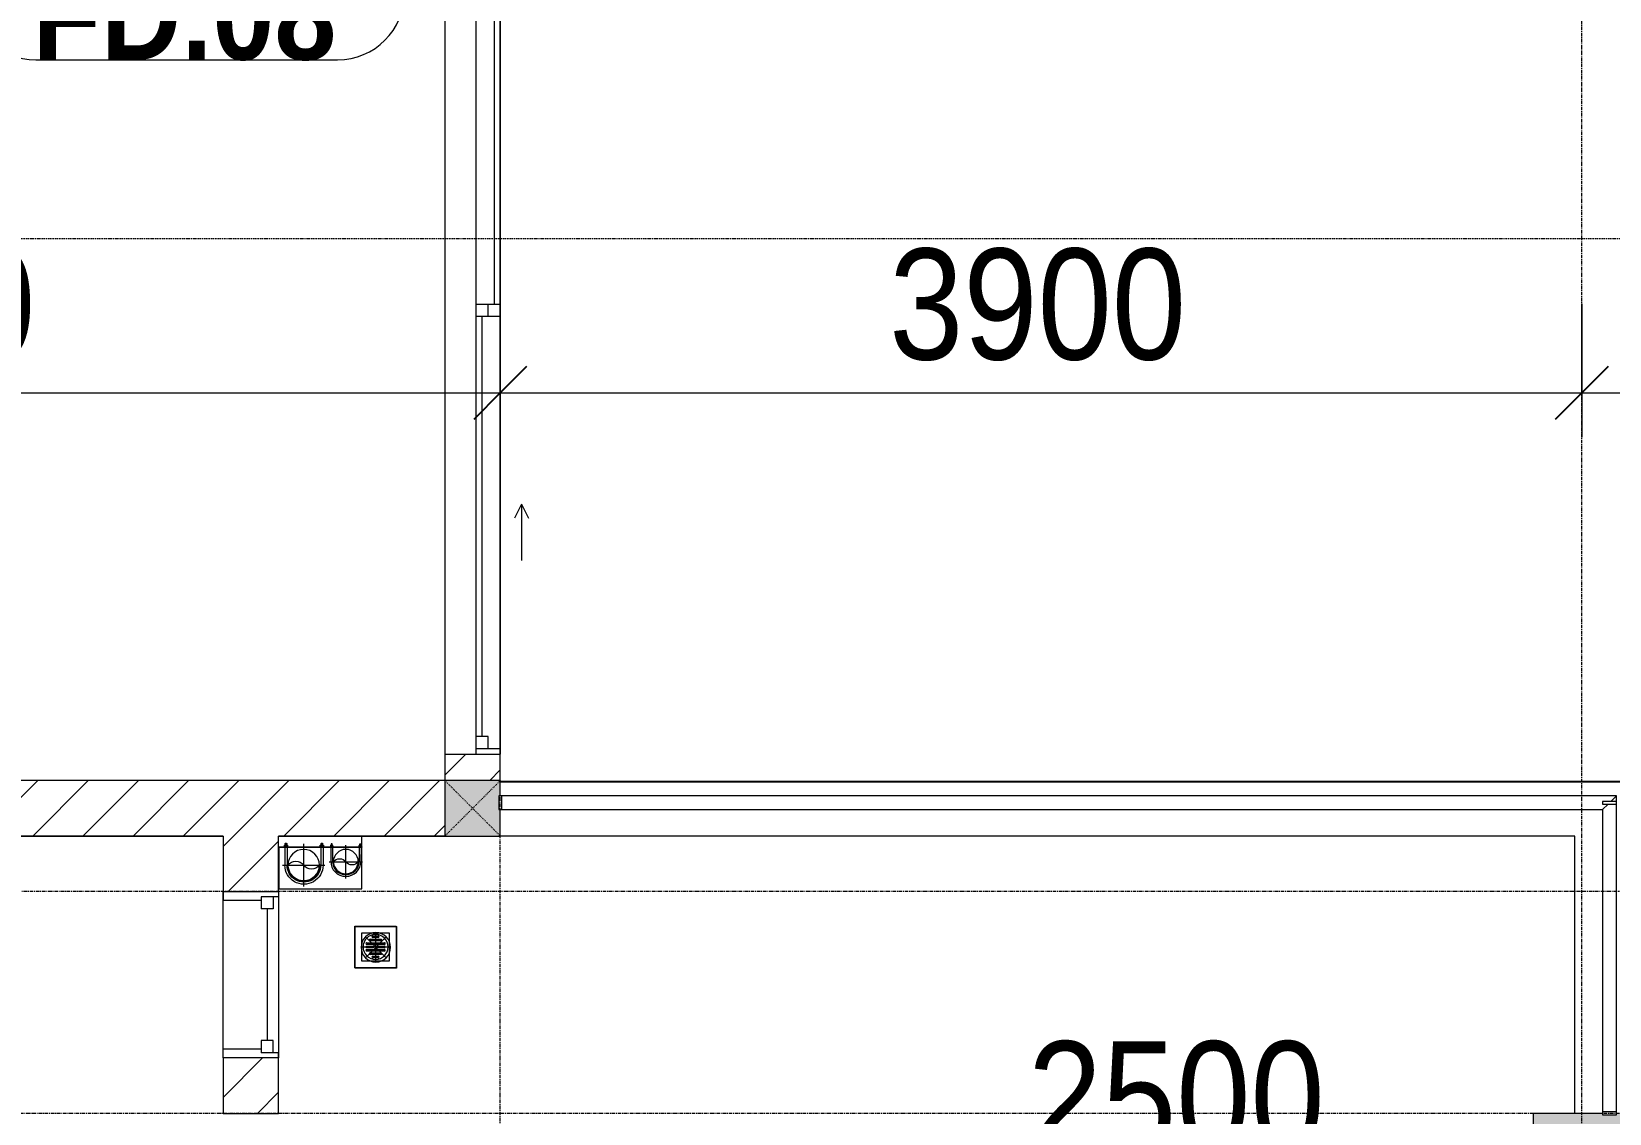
# Model space of a CAD drawing. Header units: millimetres. Extents: x 1591 to 239055, y -15958 to 83255.
# Drawn here: x 143042 to 148732, y 44537 to 48437 of the extents above; entities that cross this region are included whole.
import ezdxf

# ---------------------------------------------------------------- set-up
doc = ezdxf.new("R2010")
doc.units = ezdxf.units.MM
for name, pattern in [('Dash', [6, 3, -3]), ('Dash Dot 3_16_', [7.9375, 4.7625, -1.5875, 0, -1.5875]), ('Grid Line', [22.225, 12.7, -3.175, 3.175, -3.175]), ('IMPORT-CENTER _2_', [40.64, 25.4, -5.08, 5.08, -5.08])]:
    doc.linetypes.add(name, pattern=pattern)
for name, color, linetype, lineweight in [('0-1', 250, 'Continuous', 5), ('A-ANNO-DIMS', 211, 'Continuous', 9), ('A-ANNO-DIMS-160', 211, 'Continuous', 9), ('A-DOOR-IDEN', 31, 'Continuous', 9), ('A-FLOR-2', 9, 'Continuous', 9), ('A-FLOR-HRAL', 11, 'Continuous', 9), ('A-GLAZ', 151, 'Continuous', 9), ('A-WALL', 113, 'Continuous', 9), ('A-WALL-3', 113, 'Continuous', 18), ('A-WALL-PATT-2', 111, 'Continuous', 9), ('G-ANNO-SYMB-1', 111, 'Dash Dot 3_16_', 18), ('G-IMPT', 8, 'Continuous', 9), ('G-IMPT-2', 8, 'IMPORT-CENTER _2_', 9), ('M-EQPM', 50, 'Continuous', 9), ('M-EQPM-1', 254, 'Continuous', 9), ('S-COLS', 52, 'Continuous', 9), ('S-COLS-1', 52, 'Continuous', 5), ('S-COLS-2', 250, 'Continuous', 18), ('S-COLS-5', 52, 'Continuous', 18), ('S-COLS-HDLN', 52, 'Dash', 9), ('S-GRID-1', 1, 'Grid Line', 9)]:
    doc.layers.add(name, color=color, linetype=linetype, lineweight=lineweight)
doc.styles.add('Arial_B_5', font='arialbd_0.ttf', dxfattribs={"width": 0.9, "height": 320})
doc.styles.add('UTM Avo', font='UTM Avo.ttf', dxfattribs={"width": 0.9, "height": 400})
doc.dimstyles.new('1_Dim_chi_tiet_2_5', dxfattribs={"dimscale": 304.8, "dimtxt": 399.720379, "dimasz": 0.629921, "dimexe": 0.524934, "dimexo": 0.0625, "dimgap": 0.052493, "dimtad": 1, "dimdec": 0, "dimrnd": 5, "dimzin": 0, "dimdsep": 46, "dimtxsty": 'UTM Avo', "dimblk1": 'OBLIQUE', "dimblk2": 'OBLIQUE', "dimsah": 1, "dimcen": 0.09, "dimdle": 0.524934, "dimazin": 0, "dimtfac": 1, "dimtdec": 4, "dimtix": 1, "dimtmove": 0, "dimatfit": 3, "dimfxl": 1.049869, "dimfxlon": 1, "dimtvp": 1, "dimtolj": 1, "dimtzin": 0, "dimarcsym": 2})
pattern_1 = [(45, (95879.7, 0), (-90.50967, 90.50967), [])]

# ---------------------------------------------------------------- blocks, each defined once
blk = doc.blocks.new('NCV_TKTC_KET CAU_rvt-1-TKCS_MB TẦNG 6-8')
at = {"layer": 'S-COLS-1'}
blk.add_hatch(color=256, dxfattribs=at).paths.add_polyline_path([(52922.6, 43936.9), (52927.6, 43936.9), (52927.6, 44462), (52922.6, 44462), (52922.6, 44512), (52927.6, 44512), (52927.6, 44536.9), (52877.6, 44536.9), (52877.6, 44532.4), (52827.6, 44532.4), (52827.6, 44536.9), (52577.6, 44536.9), (52577.6, 43936.9), (52889.8, 43936.9)])
at = {"layer": 'S-COLS-2'}
for p, q in [((52827.6, 44536.9), (52577.6, 44536.9)), ((52577.6, 44536.9), (52577.6, 43936.9))]:
    blk.add_line(p, q, dxfattribs=at)
blk = doc.blocks.new('THU NUOC - THU NUOC-455054-TKCS_MB TẦNG 6-8')
at = {"layer": 'M-EQPM-1'}
for p, q in [((-66.3, -70.6), (-66.3, 79.4)), ((-66.3, 79.4), (83.7, 79.4)), ((83.7, 79.4), (83.7, -70.6)), ((58.7, 54.4), (-41.3, 54.4)), ((-41.3, 54.4), (-41.3, -45.6)), ((-23.3, 19.6), (40.9, 19.6)), ((40.9, 13.6), (-23.3, 13.6)), ((-23.3, 7.2), (0.7, 7.2)), ((0.7, 1.2), (-23.3, 1.2)), ((-11, 32.1), (28.5, 32.1)), ((28.5, 26.1), (-11, 26.1)), ((-1.1, 44.5), (18.5, 44.5)), ((18.5, 38.5), (-1.1, 38.5)), ((0.7, 7.2), (0.7, 1.2)), ((16.7, 1.2), (16.7, 7.2)), ((16.7, 7.2), (40.9, 7.2)), ((40.9, 1.2), (16.7, 1.2)), ((58.7, -45.6), (58.7, 54.4)), ((-41.3, -45.6), (58.7, -45.6)), ((-23.3, -4.8), (40.9, -4.8)), ((40.9, -10.8), (-23.3, -10.8)), ((-11, -17.3), (28.5, -17.3)), ((28.5, -23.3), (-11, -23.3)), ((-1.1, -29.6), (18.5, -29.6)), ((18.5, -35.6), (-1.1, -35.6)), ((83.7, -70.6), (-66.3, -70.6))]:
    blk.add_line(p, q, dxfattribs=at)
for centre, radius, start, end in [((8.7, 4.4), 45, 0, 180), ((8.7, 4.4), 45, 360, 180), ((8.7, 4.4), 45, 180, 0), ((8.7, 4.4), 45, 180, 360), ((-23.3, 16.6), 3, 90, 270), ((-23.3, 4.2), 3, 90, 270), ((-11, 29.1), 3, 90, 270), ((-1.1, 41.5), 3, 90, 270), ((18.5, 41.5), 3, 270, 90), ((28.5, 29.1), 3, 270, 90), ((40.9, 16.6), 3, 270, 90), ((40.9, 4.2), 3, 270, 90), ((-23.3, -7.8), 3, 90, 270), ((-11, -20.3), 3, 90, 270), ((-1.1, -32.6), 3, 90, 270), ((18.5, -32.6), 3, 270, 90), ((28.5, -20.3), 3, 270, 90), ((40.9, -7.8), 3, 270, 90)]:
    blk.add_arc(centre, radius, start, end, dxfattribs=at)
blk = doc.blocks.new('NCV_TKTC_TANG 6 - 8_rvt-2-TKCS_MB TẦNG 6-8')
at = {"layer": 'A-FLOR-2'}
for p, q in [((47852.6, 45536.9), (44652.6, 45536.9)), ((48652.6, 45536.9), (48052.6, 45536.9)), ((52727.6, 45536.9), (48852.6, 45536.9)), ((52727.6, 44536.9), (52727.6, 45536.9))]:
    blk.add_line(p, q, dxfattribs=at)
at = {"layer": 'M-EQPM-1'}
blk.add_blockref('THU NUOC - THU NUOC-455054-TKCS_MB TẦNG 6-8', (48393.8, 45132.9), dxfattribs=at)
blk = doc.blocks.new('G1_SOF - BO TRU - 200x200-V13-TKCS_MB TẦNG 6-8')
at = {"layer": 'S-COLS'}
blk.add_hatch(color=256, dxfattribs=at).paths.add_polyline_path([(94.9, -100), (100, -100), (100, -4.9), (94.9, -4.9), (94.9, 45.1), (100, 45.1), (100, 100), (-100, 100), (-100, -100)])
at = {"layer": 'S-COLS-5'}
for p, q in [((100, 100), (-100, 100)), ((-100, 100), (-100, -100)), ((100, 45.1), (100, 100)), ((100, -100), (100, -4.9)), ((-100, -100), (100, -100))]:
    blk.add_line(p, q, dxfattribs=at)
at = {"layer": 'S-COLS-HDLN'}
for p, q in [((100, 100), (-100, -100)), ((-100, 100), (100, -100))]:
    blk.add_line(p, q, dxfattribs=at)
blk = doc.blocks.new('TKTC_XREF_251221_MB TANG 2-7 - TKTC_XREF_260130_MB TANG 2-5_dwg_$cc-4746806-TKCS_MB TẦNG 6-8')
at = {"layer": 'G-IMPT-2'}
for p, q in [((0, -0.673), (0, 0.673)), ((-0.673, 0), (0.673, 0))]:
    blk.add_line(p, q, dxfattribs=at)
at = {"layer": 'M-EQPM'}
blk.add_circle((0, 0), 0.5, dxfattribs=at)
for centre, radius, start, end in [((0, 0), 0.5, 90, 270), ((0.188, 0.25), 0.313, 126.8699, 233.1301), ((-0.188, -0.25), 0.313, 306.8699, 53.1301)]:
    blk.add_arc(centre, radius, start, end, dxfattribs=at)
blk = doc.blocks.new('TKTC_XREF_251221_MB TANG 2-7 - TKTC_XREF_260130_MB TANG 2-5_dwg_CUM U_DN100-4746796-TKCS_MB TẦNG 6-8')
at = {"layer": 'G-IMPT'}
blk.add_hatch(color=256, dxfattribs=at).paths.add_polyline_path([(0, 61), (0, 57), (14.8, 55.1), (28.5, 49.4), (40.3, 40.3), (49.4, 28.5), (55.1, 14.8), (57, 0), (55.1, -14.8), (49.4, -28.5), (40.3, -40.3), (28.5, -49.4), (14.8, -55.1), (0, -57), (0, -61), (15.8, -58.9), (30.5, -52.8), (43.1, -43.1), (52.8, -30.5), (58.9, -15.8), (61, 0), (58.9, 15.8), (52.8, 30.5), (43.1, 43.1), (30.5, 52.8), (15.8, 58.9)])
for p, q in [((-79.1, 66.6), (-79.1, 63.4)), ((-76.6, 66.6), (-76.6, 63.4)), ((-74.6, 66.6), (-74.6, 63.4)), ((-72.7, 69.3), (-72.7, 60.7)), ((-66.9, 67.9), (-71.7, 67.9)), ((-66.9, 62.1), (-71.7, 62.1)), ((-65, 69), (0, 69)), ((-79.1, -63.4), (-79.1, -66.6)), ((-76.6, -63.4), (-76.6, -66.6)), ((-74.6, -63.4), (-74.6, -66.6)), ((-72.7, -60.7), (-72.7, -69.3)), ((-66.9, -62.1), (-71.7, -62.1)), ((-66.9, -67.9), (-71.7, -67.9)), ((-65, -69), (0, -69))]:
    blk.add_line(p, q, dxfattribs=at)
at = {"layer": 'G-IMPT', "flags": 128}
for points in [[(-66.9, 70.8), (-66.9, 72.7), (-65, 72.7), (-65, 57.3), (-66.9, 57.3), (-66.9, 59.2)], [(-72.7, 67.6), (-78.1, 67.6), (-78.1, 62.4), (-72.7, 62.4)], [(-71.7, 59.2), (-66.9, 59.2), (-66.9, 70.8), (-71.7, 70.8)], [(-65, 61), (0, 61), (0, 57)], [(-72.7, -62.4), (-78.1, -62.4), (-78.1, -67.6), (-72.7, -67.6)], [(-71.7, -70.8), (-66.9, -70.8), (-66.9, -59.2), (-71.7, -59.2)], [(-66.9, -59.2), (-66.9, -57.3), (-65, -57.3), (-65, -72.7), (-66.9, -72.7), (-66.9, -70.8)], [(-65, -61), (0, -61), (0, -57)]]:
    blk.add_lwpolyline(points, dxfattribs=at)
at = {"layer": 'G-IMPT'}
for centre, radius, start, end in [((-78.1, 66.6), 0.96, 90, 180), ((-78.1, 63.4), 0.96, 180, 270), ((-71.1, 69.3), 1.56, 112.61986, 247.38014), ((-67.9, 65), 4.8, 143.1301, 216.8699), ((-71.1, 60.7), 1.56, 112.61986, 247.38014), ((0, 0), 69, 270, 90), ((0, 0), 61, 270, 90), ((0, 0), 57, 270, 90), ((-78.1, -63.4), 0.96, 90, 180), ((-78.1, -66.6), 0.96, 180, 270), ((-71.1, -60.7), 1.56, 112.61986, 247.38014), ((-67.9, -65), 4.8, 143.1301, 216.8699), ((-71.1, -69.3), 1.56, 112.61986, 247.38014)]:
    blk.add_arc(centre, radius, start, end, dxfattribs=at)
blk = doc.blocks.new('TKTC_XREF_251221_MB TANG 2-7 - TKTC_XREF_260130_MB TANG 2-5_dwg_FD-4746794-TKCS_MB TẦNG 6-8')
at = {"layer": 'G-IMPT', "flags": 128}
blk.add_lwpolyline([(-75, -75), (75, -75), (75, 75), (-75, 75)], close=True, dxfattribs=at)
at = {"layer": 'G-IMPT'}
blk.add_circle((0, 0), 53.3, dxfattribs=at)
at = {"layer": 'M-EQPM'}
for p, q in [((53.3, 0), (-53.3, 0)), ((-37.7, 37.7), (37.7, -37.7)), ((37.7, 37.7), (-37.7, -37.7)), ((0, 53.3), (0, -53.3))]:
    blk.add_line(p, q, dxfattribs=at)
blk = doc.blocks.new('TKTC_XREF_251221_MB TANG 2-7 - TKTC_XREF_260130_MB TANG 2-5_dwg_$cc-4746805-TKCS_MB TẦNG 6-8')
at = {"layer": 'G-IMPT-2'}
for p, q in [((0, -0.673), (0, 0.673)), ((-0.673, 0), (0.673, 0))]:
    blk.add_line(p, q, dxfattribs=at)
at = {"layer": 'M-EQPM'}
blk.add_circle((0, 0), 0.5, dxfattribs=at)
for centre, radius, start, end in [((0, 0), 0.5, 90, 270), ((0.188, 0.25), 0.313, 126.8699, 233.1301), ((-0.188, -0.25), 0.313, 306.8699, 53.1301)]:
    blk.add_arc(centre, radius, start, end, dxfattribs=at)
blk = doc.blocks.new('TKTC_XREF_251221_MB TANG 2-7 - TKTC_XREF_260130_MB TANG 2-5_dwg_CUM U_DN100-4746799-TKCS_MB TẦNG 6-8')
at = {"layer": 'G-IMPT'}
blk.add_hatch(color=256, dxfattribs=at).paths.add_polyline_path([(0, 61), (15.8, 58.9), (30.5, 52.8), (43.1, 43.1), (52.8, 30.5), (58.9, 15.8), (61, 0), (58.9, -15.8), (52.8, -30.5), (43.1, -43.1), (30.5, -52.8), (15.8, -58.9), (0, -61), (0, -57), (14.8, -55.1), (28.5, -49.4), (40.3, -40.3), (49.4, -28.5), (55.1, -14.8), (57, 0), (55.1, 14.8), (49.4, 28.5), (40.3, 40.3), (28.5, 49.4), (14.8, 55.1), (0, 57)])
for p, q in [((-79.1, 66.6), (-79.1, 63.4)), ((-76.6, 66.6), (-76.6, 63.4)), ((-74.6, 66.6), (-74.6, 63.4)), ((-72.7, 69.3), (-72.7, 60.7)), ((-66.9, 67.9), (-71.7, 67.9)), ((-66.9, 62.1), (-71.7, 62.1)), ((-65, 69), (0, 69)), ((-79.1, -63.4), (-79.1, -66.6)), ((-76.6, -63.4), (-76.6, -66.6)), ((-74.6, -63.4), (-74.6, -66.6)), ((-72.7, -60.7), (-72.7, -69.3)), ((-66.9, -62.1), (-71.7, -62.1)), ((-66.9, -67.9), (-71.7, -67.9)), ((-65, -69), (0, -69))]:
    blk.add_line(p, q, dxfattribs=at)
at = {"layer": 'G-IMPT', "flags": 128}
for points in [[(-72.7, 67.6), (-78.1, 67.6), (-78.1, 62.4), (-72.7, 62.4)], [(-71.7, 59.2), (-66.9, 59.2), (-66.9, 70.8), (-71.7, 70.8)], [(-66.9, 70.8), (-66.9, 72.7), (-65, 72.7), (-65, 57.3), (-66.9, 57.3), (-66.9, 59.2)], [(-65, 61), (0, 61), (0, 57)], [(-65, -61), (0, -61), (0, -57)], [(-72.7, -62.4), (-78.1, -62.4), (-78.1, -67.6), (-72.7, -67.6)], [(-71.7, -70.8), (-66.9, -70.8), (-66.9, -59.2), (-71.7, -59.2)], [(-66.9, -59.2), (-66.9, -57.3), (-65, -57.3), (-65, -72.7), (-66.9, -72.7), (-66.9, -70.8)]]:
    blk.add_lwpolyline(points, dxfattribs=at)
at = {"layer": 'G-IMPT'}
for centre, radius, start, end in [((-78.1, 66.6), 0.96, 90, 180), ((-78.1, 63.4), 0.96, 180, 270), ((-71.1, 69.3), 1.56, 112.6199, 247.3801), ((-67.9, 65), 4.8, 143.1301, 216.8699), ((-71.1, 60.7), 1.56, 112.6199, 247.3801), ((0, 0), 69, 270, 90), ((0, 0), 61, 270, 90), ((0, 0), 57, 270, 90), ((-78.1, -63.4), 0.96, 90, 180), ((-78.1, -66.6), 0.96, 180, 270), ((-71.1, -60.7), 1.56, 112.6199, 247.3801), ((-67.9, -65), 4.8, 143.1301, 216.8699), ((-71.1, -69.3), 1.56, 112.6199, 247.3801)]:
    blk.add_arc(centre, radius, start, end, dxfattribs=at)
blk = doc.blocks.new('TKTC_XREF_251221_MB TANG 2-7 - TKTC_XREF_251221_MB TANG 2-7-2039446-TKCS_MB TẦNG 6-8')
at = {"layer": 'M-EQPM'}
for p, q in [((19275, 28496.7), (15200.1, 28496.7)), ((14700.5, 28300), (14400, 28300)), ((14700.5, 28259.8), (14700.5, 28300)), ((14400, 28259.8), (14700.5, 28259.8)), ((14400.9, 28259.8), (14400.9, 28109.9)), ((14700.5, 28259.8), (14400.9, 28259.8)), ((14700.5, 28109.9), (14700.5, 28259.8)), ((14400.9, 28109.9), (14700.5, 28109.9))]:
    blk.add_line(p, q, dxfattribs=at)
at = {"extrusion": (0, 0, -1)}
for name, p, xscale, yscale, zscale, rotation in [('TKTC_XREF_251221_MB TANG 2-7 - TKTC_XREF_260130_MB TANG 2-5_dwg_$cc-4746805-TKCS_MB TẦNG 6-8', (-14490.8, 28195), 113.7150000000072, 113.7150000000072, -113.7150000000072, 89.9990086637468), ('TKTC_XREF_251221_MB TANG 2-7 - TKTC_XREF_260130_MB TANG 2-5_dwg_CUM U_DN100-4746799-TKCS_MB TẦNG 6-8', (-14491.7, 28195), 0.9975000000000006, 0.9975000000000006, -0.9975000000000006, 270.0009913382946), ('TKTC_XREF_251221_MB TANG 2-7 - TKTC_XREF_260130_MB TANG 2-5_dwg_$cc-4746806-TKCS_MB TẦNG 6-8', (-14642.8, 28207), 90.00000000005122, 90.00000000005122, -90.00000000005122, 90.3483028346376)]:
    blk.add_blockref(name, p, dxfattribs=dict(at, xscale=xscale, yscale=yscale, zscale=zscale, rotation=rotation))
at = {"xscale": 0.7894736842105243, "yscale": 0.7894736842105243, "zscale": 0.7894736842105243, "rotation": 269.6516971637681}
blk.add_blockref('TKTC_XREF_251221_MB TANG 2-7 - TKTC_XREF_260130_MB TANG 2-5_dwg_CUM U_DN100-4746796-TKCS_MB TẦNG 6-8', (14642.8, 28208.9), dxfattribs=at)
at = {"extrusion": (0, 0, -1), "zscale": -1, "rotation": 180}
blk.add_blockref('TKTC_XREF_251221_MB TANG 2-7 - TKTC_XREF_260130_MB TANG 2-5_dwg_FD-4746794-TKCS_MB TẦNG 6-8', (-14751, 27898.8), dxfattribs=at)
blk = doc.blocks.new('1_FAMILY RVT - W01-WxH 1400x3200xmm-489780-TKCS_MB TẦNG 6-8')
at = {"layer": 'A-GLAZ'}
for p, q in [((698.4, 172.39), (749.2, 197.79)), ((698.4, 172.39), (749.2, 146.99)), ((698.4, 172.39), (901.6, 172.39)), ((-1600, 96.19), (-1600, -103.81)), ((1600, 96.19), (-1600, 96.19)), ((-1600, 96.19), (-1536.5, 96.19)), ((-1580.95, 96.19), (-1580.95, 7.29)), ((-1536.5, 96.19), (-22.225, 96.19)), ((-1536.5, 96.19), (-1536.5, 51.74)), ((-1536.5, 73.965), (-22.225, 73.965)), ((-22.225, 7.29), (-22.225, 96.19)), ((-22.225, 96.19), (22.225, 96.19)), ((22.225, 96.19), (1580.95, 96.19)), ((22.225, 96.19), (22.225, 7.29)), ((1580.95, 96.19), (1600, 96.19)), ((1580.95, 96.19), (1580.95, 7.29)), ((1600, -103.81), (1600, 96.19)), ((-1600, 7.29), (-1580.95, 7.29)), ((-1536.5, 51.74), (-1580.95, 51.74)), ((-1580.95, 7.29), (-22.225, 7.29)), ((22.225, 51.74), (-22.225, 51.74)), ((-22.225, 7.29), (22.225, 7.29)), ((22.225, 29.515), (1536.5, 29.515)), ((22.225, 7.29), (1536.5, 7.29)), ((1536.5, 51.74), (1536.5, 7.29)), ((1580.95, 51.74), (1536.5, 51.74)), ((1536.5, 7.29), (1600, 7.29)), ((-1600, -103.81), (1600, -103.81))]:
    blk.add_line(p, q, dxfattribs=at)
blk = doc.blocks.new('Railing - 50 x 10mm-1251311-TKCS_MB TẦNG 6-8')
at = {"layer": 'A-FLOR-HRAL'}
for p, q in [((25, 5), (-25, 5)), ((-25, 5), (-25, -5)), ((25, -5), (25, 5)), ((-25, -5), (25, -5))]:
    blk.add_line(p, q, dxfattribs=at)
blk = doc.blocks.new('Railing - Railing-3827953-TKCS_MB TẦNG 6-8')
at = {"layer": 'A-FLOR-HRAL'}
for p, q in [((52877.6, 45682), (48857.6, 45682)), ((52847.6, 45652), (52827.6, 45632)), ((52877.6, 45682), (52857.6, 45662)), ((52877.6, 45662), (52877.6, 45682)), ((52877.6, 44542.4), (52877.6, 45652)), ((48857.6, 45632), (52827.6, 45632)), ((52827.6, 45632), (52827.6, 44542.4))]:
    blk.add_line(p, q, dxfattribs=at)
for p, rotation in [((48852.6, 45657), 270), ((52852.6, 45657), 180), ((52852.6, 44537.4), 180)]:
    blk.add_blockref('Railing - 50 x 10mm-1251311-TKCS_MB TẦNG 6-8', p, dxfattribs=dict(rotation=rotation))
blk = doc.blocks.new('M_Fixed - 600 x 1400mm-2135864-TKCS_MB TẦNG 6-8')
at = {"layer": 'A-GLAZ'}
for p, q in [((-300, 113), (-281, 113)), ((-281, 113), (-281, 50)), ((-281, 94), (-237, 94)), ((-237, 94), (-237, 50)), ((-237, 72), (237, 72)), ((237, 94), (237, 50)), ((281, 94), (237, 94)), ((281, 113), (281, 50)), ((298.9, 113), (281, 113)), ((-281, 50), (-237, 50)), ((-268, 50), (-268, -87)), ((237, 50), (281, 50)), ((268, 50), (268, -87)), ((-300, -87), (-268, -87)), ((300, -87), (268, -87))]:
    blk.add_line(p, q, dxfattribs=at)
blk = doc.blocks.new('DIMBLOCK40-TKCS_MB TẦNG 6-8')
at = {"layer": 'A-ANNO-DIMS-160'}
for p, q in [((140332.3, 47454.9), (140332.3, 46974.9)), ((140332.3, 47134.9), (140332.3, 47454.9)), ((144732.3, 47454.9), (144732.3, 46974.9)), ((144732.3, 47134.9), (144732.3, 47454.9)), ((140172.3, 47134.9), (144732.3, 47134.9))]:
    blk.add_line(p, q, dxfattribs=at)
at = {"layer": 'A-ANNO-DIMS-160', "lineweight": 25}
for p, q in [((140332.3, 47134.9), (140428.3, 47230.9)), ((144732.3, 47134.9), (144828.3, 47230.9)), ((140332.3, 47134.9), (140236.3, 47038.9)), ((144732.3, 47134.9), (144636.3, 47038.9))]:
    blk.add_line(p, q, dxfattribs=at)
at = {"layer": 'A-ANNO-DIMS-160', "color": 0, "insert": (141984.5, 47654.6), "char_height": 400, "width": 1314.636, "attachment_point": 1, "line_spacing_factor": 1.110334, "style": 'UTM Avo'}
blk.add_mtext('4400', dxfattribs=at)
blk = doc.blocks.new('_Oblique')
at = {"color": 0, "linetype": 'ByBlock', "lineweight": -2}
blk.add_line((-0.5, -0.5), (0.5, 0.5), dxfattribs=at)
blk = doc.blocks.new('DIMBLOCK41-TKCS_MB TẦNG 6-8')
at = {"layer": 'A-ANNO-DIMS-160'}
for p, q in [((144732.3, 47454.9), (144732.3, 46974.9)), ((144732.3, 47134.9), (144732.3, 47454.9)), ((148632.3, 47454.9), (148632.3, 46974.9)), ((148632.3, 47134.9), (148632.3, 47454.9)), ((144732.3, 47134.9), (148632.3, 47134.9))]:
    blk.add_line(p, q, dxfattribs=at)
at = {"layer": 'A-ANNO-DIMS-160', "lineweight": 25}
for p, q in [((144732.3, 47134.9), (144828.3, 47230.9)), ((148632.3, 47134.9), (148728.3, 47230.9)), ((144732.3, 47134.9), (144636.3, 47038.9)), ((148632.3, 47134.9), (148536.3, 47038.9))]:
    blk.add_line(p, q, dxfattribs=at)
at = {"layer": 'A-ANNO-DIMS-160', "color": 0, "insert": (146134.5, 47654.6), "char_height": 400, "width": 1314.636, "attachment_point": 1, "line_spacing_factor": 1.110334, "style": 'UTM Avo'}
blk.add_mtext('3900', dxfattribs=at)
blk = doc.blocks.new('DIMBLOCK42-TKCS_MB TẦNG 6-8')
at = {"layer": 'A-ANNO-DIMS-160'}
for p, q in [((148632.3, 47454.9), (148632.3, 46974.9)), ((148632.3, 47134.9), (148632.3, 47454.9)), ((156832.3, 47454.9), (156832.3, 46974.9)), ((156832.3, 47134.9), (156832.3, 47454.9)), ((148632.3, 47134.9), (156832.3, 47134.9))]:
    blk.add_line(p, q, dxfattribs=at)
at = {"layer": 'A-ANNO-DIMS-160', "lineweight": 25}
for p, q in [((148632.3, 47134.9), (148728.3, 47230.9)), ((156832.3, 47134.9), (156928.3, 47230.9)), ((148632.3, 47134.9), (148536.3, 47038.9)), ((156832.3, 47134.9), (156736.3, 47038.9))]:
    blk.add_line(p, q, dxfattribs=at)
at = {"layer": 'A-ANNO-DIMS-160', "color": 0, "insert": (152184.5, 47654.6), "char_height": 400, "width": 1314.636, "attachment_point": 1, "line_spacing_factor": 1.110334, "style": 'UTM Avo'}
blk.add_mtext('8200', dxfattribs=at)
blk = doc.blocks.new('DIMBLOCK193-TKCS_MB TẦNG 6-8')
at = {"layer": 'A-ANNO-DIMS-160'}
for p, q in [((145932.3, 43957.4), (145932.3, 44437.4)), ((148432.3, 43957.4), (148432.3, 44437.4)), ((145772.3, 44277.4), (148592.3, 44277.4)), ((145932.3, 44277.4), (145932.3, 43957.4)), ((148432.3, 44277.4), (148432.3, 43957.4))]:
    blk.add_line(p, q, dxfattribs=at)
at = {"layer": 'A-ANNO-DIMS-160', "lineweight": 25}
for p, q in [((145932.3, 44277.4), (146028.3, 44373.4)), ((148432.3, 44277.4), (148528.3, 44373.4)), ((145932.3, 44277.4), (145836.3, 44181.4)), ((148432.3, 44277.4), (148336.3, 44181.4))]:
    blk.add_line(p, q, dxfattribs=at)
at = {"layer": 'A-ANNO-DIMS-160', "color": 0, "insert": (146634.5, 44797), "char_height": 400, "width": 1314.636, "attachment_point": 1, "line_spacing_factor": 1.110334, "style": 'UTM Avo'}
blk.add_mtext('2500', dxfattribs=at)
blk = doc.blocks.new('STN_Door Tag - STN_Door Tag-1788670-TKCS_MB TẦNG 6-8')
at = {"layer": 'A-DOOR-IDEN'}
for p, q in [((-3.37, 1.495), (3.431, 1.495)), ((-3.37, -1.524), (3.431, -1.524))]:
    blk.add_line(p, q, dxfattribs=at)
for centre, start, end in [((-3.37, -0.015), 90, 270), ((3.431, -0.015), 270, 90)]:
    blk.add_arc(centre, 1.509, start, end, dxfattribs=at)

msp = doc.modelspace()

# ---------------------------------------------------------------- hatches: boundary and pattern name
at = {"layer": 'A-WALL-PATT-2'}
h = msp.add_hatch(dxfattribs=at)
h.set_pattern_fill('FP_1', color=256, style=0, pattern_type=2)
h.set_pattern_definition(pattern_1)
h.paths.add_polyline_path([(144732.3, 45737), (144732.3, 45832), (144532.3, 45832), (144532.3, 45737)])
h.paths.add_polyline_path([(144532.3, 49032), (144732.3, 49032), (144732.3, 49161.9), (144532.3, 49161.9)])
h = msp.add_hatch(dxfattribs=at)
h.set_pattern_fill('FP_1', color=256, style=0, pattern_type=2)
h.set_pattern_definition(pattern_1)
h.paths.add_polyline_path([(144532.3, 45537), (144532.4, 45736.9), (140532.3, 45736.9), (140532.3, 45537), (144336.4, 45537)])
h = msp.add_hatch(dxfattribs=at)
h.set_pattern_fill('FP_1', color=256, style=0, pattern_type=2)
h.set_pattern_definition(pattern_1)
h.paths.add_polyline_path([(143732.3, 44536.9), (143932.3, 44536.9), (143932.3, 44736.9), (143732.3, 44736.9)])
h.paths.add_polyline_path([(143932.3, 45336.9), (143932.3, 45537), (143732.3, 45537), (143732.3, 45336.9)])

# ---------------------------------------------------------------- linework, layer by layer
at = {"layer": 'A-WALL'}
for p, q in [((144732.3, 45732), (148807.3, 45732)), ((143732.3, 44736.9), (143732.3, 45336.9)), ((143932.3, 45336.9), (143932.3, 44736.9))]:
    msp.add_line(p, q, dxfattribs=at)
at = {"layer": 'A-WALL-3'}
for p, q in [((144532.3, 45832), (144532.3, 45737)), ((144732.3, 45737), (144732.3, 45832)), ((144532.3, 45737), (140332.3, 45737)), ((140532.3, 45537), (143732.3, 45537)), ((143732.3, 45537), (143732.3, 45336.9)), ((143932.3, 45537), (144532.3, 45537)), ((143932.3, 45336.9), (143932.3, 45537)), ((143732.3, 45336.9), (143932.3, 45336.9)), ((143932.3, 44736.9), (143732.3, 44736.9)), ((143732.3, 44736.9), (143732.3, 44536.9)), ((143932.3, 44536.9), (143932.3, 44736.9)), ((143732.3, 44536.9), (143932.3, 44536.9))]:
    msp.add_line(p, q, dxfattribs=at)
at = {"layer": 'G-ANNO-SYMB-1'}
msp.add_line((124639, 47691.5), (229692.1, 47691.5), dxfattribs=at)
at = {"layer": 'S-GRID-1'}
for p, q in [((144732.3, 19149.4), (144732.3, 77012.5)), ((148632.3, 19149.4), (148632.3, 77012.5)), ((221768.6, 45336.9), (132338.5, 45336.9)), ((223800.6, 44536.9), (130306.5, 44536.9))]:
    msp.add_line(p, q, dxfattribs=at)

# ---------------------------------------------------------------- block references
at = {"layer": '0-1'}
for name in ['NCV_TKTC_KET CAU_rvt-1-TKCS_MB TẦNG 6-8', 'NCV_TKTC_TANG 6 - 8_rvt-2-TKCS_MB TẦNG 6-8']:
    msp.add_blockref(name, (95879.7, 0), dxfattribs=at)
at = {"layer": 'A-DOOR-IDEN', "xscale": 159.9999999999999, "yscale": 159.9999999999999, "zscale": 159.9999999999999}
msp.add_blockref('STN_Door Tag - STN_Door Tag-1788670-TKCS_MB TẦNG 6-8', (143596.4, 48578.6), dxfattribs=at)
at = {"layer": 'A-FLOR-HRAL'}
msp.add_blockref('Railing - Railing-3827953-TKCS_MB TẦNG 6-8', (95879.7, 0), dxfattribs=at)
at = {"layer": 'A-GLAZ'}
for name, p, rotation in [('1_FAMILY RVT - W01-WxH 1400x3200xmm-489780-TKCS_MB TẦNG 6-8', (144636.1, 47432), 269.9999999999999), ('M_Fixed - 600 x 1400mm-2135864-TKCS_MB TẦNG 6-8', (143819.3, 45036.9), 270)]:
    msp.add_blockref(name, p, dxfattribs=dict(at, rotation=rotation))
at = {"layer": 'M-EQPM'}
msp.add_blockref('TKTC_XREF_251221_MB TANG 2-7 - TKTC_XREF_251221_MB TANG 2-7-2039446-TKCS_MB TẦNG 6-8', (129532.3, 17236.9), dxfattribs=at)
at = {"layer": 'S-COLS'}
msp.add_blockref('G1_SOF - BO TRU - 200x200-V13-TKCS_MB TẦNG 6-8', (144632.3, 45636.9), dxfattribs=at)

# ---------------------------------------------------------------- texts
at = {"layer": 'A-DOOR-IDEN', "insert": (143593.2, 48493.2), "char_height": 320, "width": 1124.64, "attachment_point": 5, "line_spacing_factor": 0.936439, "style": 'Arial_B_5'}
msp.add_mtext('\\pt7.2,14.4,21.6,28.8,36,43.2,50.4,57.6,64.8,72,79.2,86.4,93.6,100.8,108,115.2,122.4,129.6,136.8,144,151.2,158.4,165.6,172.8,180,187.2,194.4,201.6,208.8,216,223.2,230.4;FD.08', dxfattribs=at)

# ---------------------------------------------------------------- dimensions: what is measured, and where the dimension line sits
at = {"layer": 'A-ANNO-DIMS'}
for base, p1, p2, override, picture, middle in [((144732.3, 47134.9), (140332.3, 47454.9), (144732.3, 47454.9), {"dimpost": '<>', "dimfxl": 4400.000001}, 'DIMBLOCK40-TKCS_MB TẦNG 6-8', (142532.3, 47357.9)), ((148632.3, 47134.9), (144732.3, 47454.9), (148632.3, 47454.9), {"dimpost": '<>', "dimfxl": 3899.999999}, 'DIMBLOCK41-TKCS_MB TẦNG 6-8', (146682.3, 47357.9)), ((156832.3, 47134.9), (148632.3, 47454.9), (156832.3, 47454.9), {"dimpost": '<>', "dimfxl": 8200}, 'DIMBLOCK42-TKCS_MB TẦNG 6-8', (152732.3, 47357.9)), ((148432.3, 44277.4), (145932.3, 43957.4), (148432.3, 43957.4), {"dimpost": '<>', "dimfxl": 2500}, 'DIMBLOCK193-TKCS_MB TẦNG 6-8', (147182.3, 44500.4))]:
    dim = msp.add_linear_dim(base=base, p1=p1, p2=p2, dimstyle='1_Dim_chi_tiet_2_5', override=override, dxfattribs=at)
    dim.commit()
    dim.dimension.update_dxf_attribs({"geometry": picture, "text_midpoint": middle})

doc.saveas('drawing.dxf')
